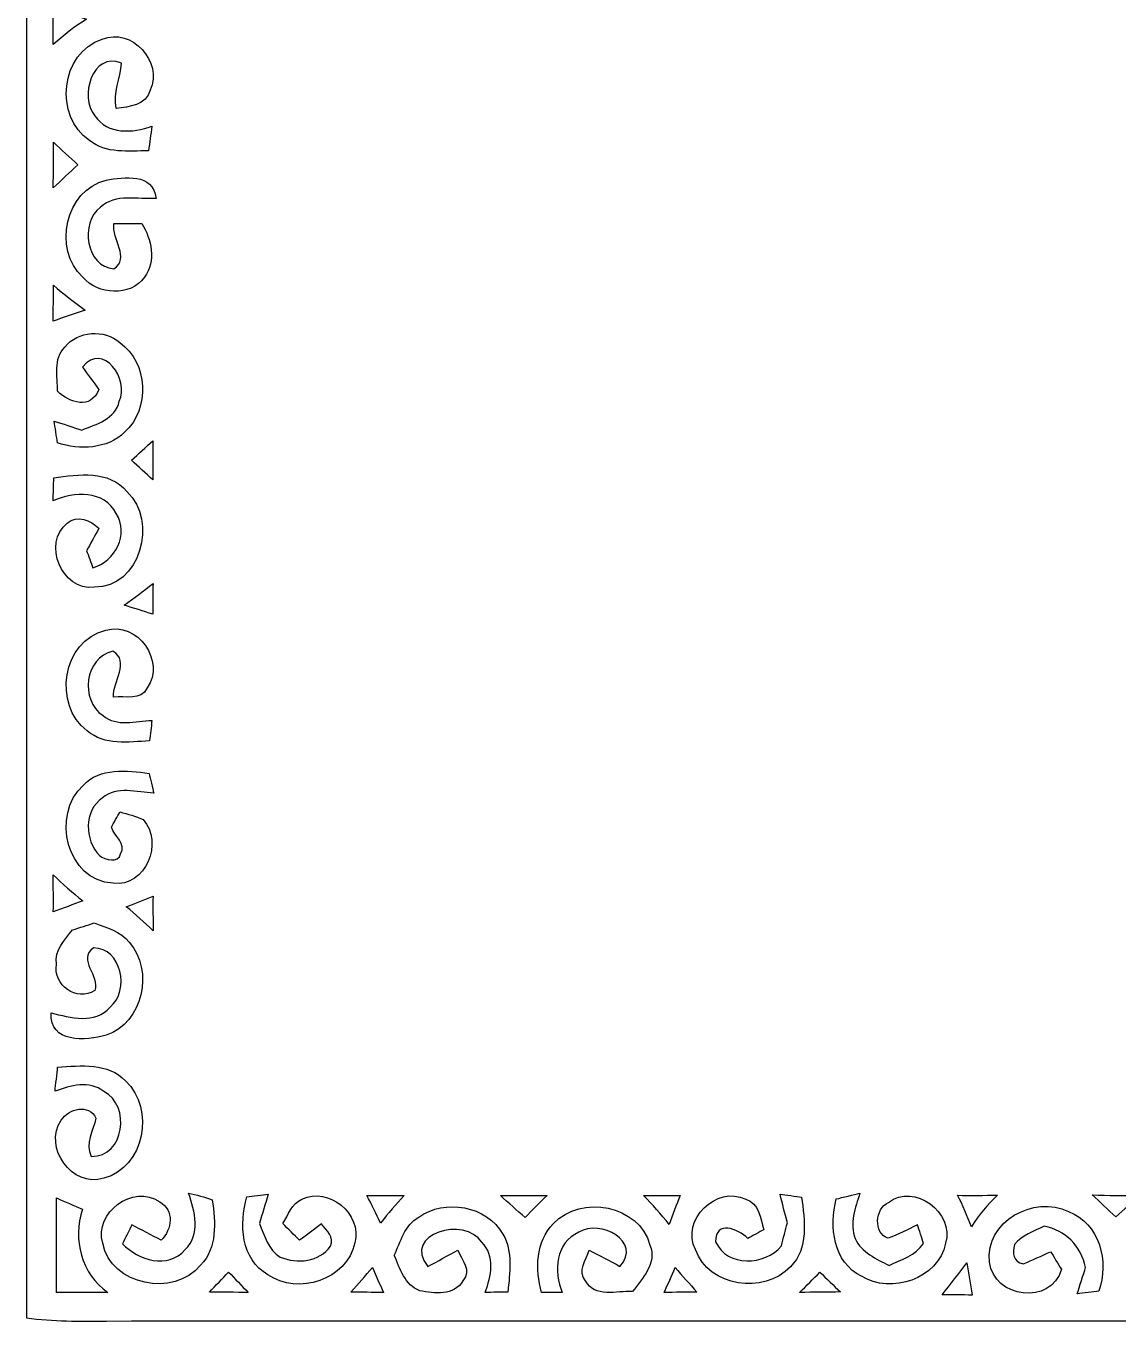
# Model space of a CAD drawing. Header units: centimetres. Extents: x -11.1 to 11.1, y -12.7 to 12.7.
# Drawn here: x -11.09 to -5.14, y -7.89 to -0.81 of the extents above; entities that cross this region are included whole.
import ezdxf

# ---------------------------------------------------------------- set-up
doc = ezdxf.new("R2010")
doc.units = ezdxf.units.CM
doc.header["$MEASUREMENT"] = 0
doc.layers.add('Camada 1', color=7, linetype='Continuous')

msp = doc.modelspace()

# ---------------------------------------------------------------- linework, layer by layer
at = {"layer": 'Camada 1', "color": 156}
for points, knots in [([(-11.08992, 7.9569), (-9.98113, 7.96819), (-8.872, 7.9583), (-7.76286, 7.96183), (-7.76286, 7.96183), (-4.90748, 7.96113), (-2.0521, 7.96254), (0.80327, 7.96113), (0.80327, 7.96113), (0.82585, 7.78898), (0.81562, 7.61541), (0.81704, 7.4422), (0.81704, 7.4422), (0.81808, 2.34421), (0.81562, -2.75378), (0.81845, -7.85213), (0.81845, -7.85213), (0.52422, -7.8941), (0.22542, -7.8627), (-0.07055, -7.87223), (-0.07055, -7.87223), (-0.69391, -7.87435), (-1.31726, -7.86906), (-1.94062, -7.87223), (-1.94062, -7.87223), (-4.8454, -7.87223), (-7.74982, -7.8694), (-10.65424, -7.87223), (-10.65424, -7.87223), (-10.80028, -7.87364), (-10.94669, -7.87541), (-11.09168, -7.85459), (-11.09168, -7.85459), (-11.09062, -2.58409), (-11.09415, 2.68639), (-11.08992, 7.9569)], [0, 0, 0, 0, 0.1, 0.1, 0.1, 0.1, 0.2, 0.2, 0.2, 0.2, 0.3, 0.3, 0.3, 0.3, 0.4, 0.4, 0.4, 0.4, 0.5, 0.5, 0.5, 0.5, 0.6, 0.6, 0.6, 0.6, 0.7, 0.7, 0.7, 0.7, 0.8, 0.8, 0.8, 0.8, 1, 1, 1, 1]), ([(-10.94528, -0.71084), (-10.94528, -0.71084), (-10.94528, -0.71084), (-10.94528, -0.71084), (-10.94528, -0.71084), (-10.94457, -0.77752), (-10.94493, -0.8442), (-10.94528, -0.91122), (-10.94528, -0.91122), (-10.88883, -0.86006), (-10.82886, -0.81244), (-10.7636, -0.77294), (-10.7636, -0.77294), (-10.82498, -0.75388), (-10.88531, -0.73235), (-10.94528, -0.71084)], [0, 0, 0, 0, 0.2, 0.2, 0.2, 0.2, 0.4, 0.4, 0.4, 0.4, 0.6, 0.6, 0.6, 0.6, 1, 1, 1, 1]), ([(-10.67752, -0.88159), (-10.67752, -0.88159), (-10.67752, -0.88159), (-10.67752, -0.88159), (-10.67752, -0.88159), (-10.90788, -0.95425), (-10.94245, -1.30422), (-10.74772, -1.43474), (-10.74772, -1.43474), (-10.65565, -1.50671), (-10.53465, -1.49189), (-10.42564, -1.49014), (-10.42564, -1.49014), (-10.41929, -1.44568), (-10.41293, -1.40088), (-10.40694, -1.35678), (-10.40694, -1.35678), (-10.51171, -1.39381), (-10.6486, -1.40334), (-10.71845, -1.29928), (-10.71845, -1.29928), (-10.80417, -1.19698), (-10.73255, -0.94721), (-10.5738, -1.01247), (-10.5738, -1.01247), (-10.57698, -1.09607), (-10.62178, -1.17403), (-10.60167, -1.25942), (-10.60167, -1.25942), (-10.53076, -1.25095), (-10.43798, -1.24283), (-10.41646, -1.15922), (-10.41646, -1.15922), (-10.34485, -1.00576), (-10.51736, -0.81633), (-10.67752, -0.88159)], [0, 0, 0, 0, 0.1, 0.1, 0.1, 0.1, 0.2, 0.2, 0.2, 0.2, 0.3, 0.3, 0.3, 0.3, 0.4, 0.4, 0.4, 0.4, 0.5, 0.5, 0.5, 0.5, 0.6, 0.6, 0.6, 0.6, 0.7, 0.7, 0.7, 0.7, 0.8, 0.8, 0.8, 0.8, 1, 1, 1, 1]), ([(-10.94387, -1.44392), (-10.94387, -1.44392), (-10.94387, -1.44392), (-10.94387, -1.44392), (-10.94387, -1.44392), (-10.94422, -1.52681), (-10.94457, -1.61008), (-10.94528, -1.69333), (-10.94528, -1.69333), (-10.90083, -1.65064), (-10.85638, -1.60796), (-10.81051, -1.56669), (-10.81051, -1.56669), (-10.85567, -1.5261), (-10.89977, -1.48483), (-10.94387, -1.44392)], [0, 0, 0, 0, 0.2, 0.2, 0.2, 0.2, 0.4, 0.4, 0.4, 0.4, 0.6, 0.6, 0.6, 0.6, 1, 1, 1, 1]), ([(-10.78441, -2.17981), (-10.78441, -2.17981), (-10.78441, -2.17981), (-10.78441, -2.17981), (-10.78441, -2.17981), (-10.70187, -2.27612), (-10.52442, -2.28881), (-10.44751, -2.17981), (-10.44751, -2.17981), (-10.38295, -2.09232), (-10.40835, -1.97202), (-10.46268, -1.8863), (-10.46268, -1.8863), (-10.51313, -1.8863), (-10.56357, -1.8863), (-10.61402, -1.8877), (-10.61402, -1.8877), (-10.62672, -1.97167), (-10.52371, -2.0761), (-10.61472, -2.1343), (-10.61472, -2.1343), (-10.76783, -2.12195), (-10.79993, -1.88382), (-10.6881, -1.79775), (-10.6881, -1.79775), (-10.60415, -1.72295), (-10.48561, -1.75648), (-10.38437, -1.75083), (-10.38437, -1.75083), (-10.39953, -1.6083), (-10.55652, -1.63547), (-10.65706, -1.64994), (-10.65706, -1.64994), (-10.88001, -1.70673), (-10.94881, -2.02671), (-10.78441, -2.17981)], [0, 0, 0, 0, 0.1, 0.1, 0.1, 0.1, 0.2, 0.2, 0.2, 0.2, 0.3, 0.3, 0.3, 0.3, 0.4, 0.4, 0.4, 0.4, 0.5, 0.5, 0.5, 0.5, 0.6, 0.6, 0.6, 0.6, 0.7, 0.7, 0.7, 0.7, 0.8, 0.8, 0.8, 0.8, 1, 1, 1, 1]), ([(-10.94422, -2.22391), (-10.94422, -2.22391), (-10.94422, -2.22391), (-10.94422, -2.22391), (-10.94422, -2.22391), (-10.94457, -2.28917), (-10.94493, -2.35444), (-10.94563, -2.42005), (-10.94563, -2.42005), (-10.88812, -2.39818), (-10.83027, -2.37771), (-10.77101, -2.36044), (-10.77101, -2.36044), (-10.83063, -2.31705), (-10.88777, -2.27083), (-10.94422, -2.22391)], [0, 0, 0, 0, 0.2, 0.2, 0.2, 0.2, 0.4, 0.4, 0.4, 0.4, 0.6, 0.6, 0.6, 0.6, 1, 1, 1, 1]), ([(-10.88248, -2.56151), (-10.88248, -2.56151), (-10.88248, -2.56151), (-10.88248, -2.56151), (-10.88248, -2.56151), (-10.94598, -2.62502), (-10.92059, -2.72167), (-10.9227, -2.80212), (-10.9227, -2.80212), (-10.8532, -2.86456), (-10.74208, -2.90405), (-10.69692, -2.79293), (-10.69692, -2.79293), (-10.72656, -2.75166), (-10.75583, -2.71073), (-10.78512, -2.66982), (-10.78512, -2.66982), (-10.67364, -2.52835), (-10.52688, -2.74038), (-10.58509, -2.85608), (-10.58509, -2.85608), (-10.60555, -2.95346), (-10.70998, -2.98202), (-10.79006, -3.01342), (-10.79006, -3.01342), (-10.82745, -3.00107), (-10.90259, -2.97673), (-10.93999, -2.96474), (-10.93999, -2.96474), (-10.93575, -2.99437), (-10.92693, -3.05364), (-10.9227, -3.08327), (-10.9227, -3.08327), (-10.80064, -3.12278), (-10.65071, -3.11891), (-10.55475, -3.02401), (-10.55475, -3.02401), (-10.41576, -2.89806), (-10.42776, -2.64617), (-10.58156, -2.53683), (-10.58156, -2.53683), (-10.66729, -2.46238), (-10.81122, -2.47085), (-10.88248, -2.56151)], [0, 0, 0, 0, 0.0833333, 0.0833333, 0.0833333, 0.0833333, 0.1666667, 0.1666667, 0.1666667, 0.1666667, 0.25, 0.25, 0.25, 0.25, 0.3333333, 0.3333333, 0.3333333, 0.3333333, 0.4166667, 0.4166667, 0.4166667, 0.4166667, 0.5, 0.5, 0.5, 0.5, 0.5833333, 0.5833333, 0.5833333, 0.5833333, 0.6666667, 0.6666667, 0.6666667, 0.6666667, 0.75, 0.75, 0.75, 0.75, 0.8333333, 0.8333333, 0.8333333, 0.8333333, 1, 1, 1, 1]), ([(-10.51771, -3.17853), (-10.51771, -3.17853), (-10.51771, -3.17853), (-10.51771, -3.17853), (-10.51771, -3.17853), (-10.47926, -3.21344), (-10.44116, -3.24943), (-10.40236, -3.28471), (-10.40236, -3.28471), (-10.402, -3.21344), (-10.402, -3.14254), (-10.4013, -3.07162), (-10.4013, -3.07162), (-10.43974, -3.10727), (-10.47855, -3.14289), (-10.51771, -3.17853)], [0, 0, 0, 0, 0.2, 0.2, 0.2, 0.2, 0.4, 0.4, 0.4, 0.4, 0.6, 0.6, 0.6, 0.6, 1, 1, 1, 1]), ([(-10.9421, -3.27413), (-10.9421, -3.27413), (-10.9421, -3.27413), (-10.9421, -3.27413), (-10.9421, -3.27413), (-10.94351, -3.31576), (-10.94493, -3.35738), (-10.94634, -3.39972), (-10.94634, -3.39972), (-10.83168, -3.34785), (-10.66834, -3.34044), (-10.60132, -3.4685), (-10.60132, -3.4685), (-10.52971, -3.58315), (-10.60696, -3.72886), (-10.72868, -3.76449), (-10.72868, -3.76449), (-10.7375, -3.7412), (-10.75478, -3.69464), (-10.7636, -3.67171), (-10.7636, -3.67171), (-10.74067, -3.63078), (-10.71845, -3.58985), (-10.69586, -3.54894), (-10.69586, -3.54894), (-10.74137, -3.5059), (-10.81475, -3.47203), (-10.86873, -3.52142), (-10.86873, -3.52142), (-11.00631, -3.63007), (-10.89906, -3.89183), (-10.72268, -3.87103), (-10.72268, -3.87103), (-10.47009, -3.87349), (-10.37201, -3.50943), (-10.54347, -3.34822), (-10.54347, -3.34822), (-10.64224, -3.23003), (-10.8077, -3.25508), (-10.9421, -3.27413)], [0, 0, 0, 0, 0.0909091, 0.0909091, 0.0909091, 0.0909091, 0.1818182, 0.1818182, 0.1818182, 0.1818182, 0.2727273, 0.2727273, 0.2727273, 0.2727273, 0.3636364, 0.3636364, 0.3636364, 0.3636364, 0.4545455, 0.4545455, 0.4545455, 0.4545455, 0.5454545, 0.5454545, 0.5454545, 0.5454545, 0.6363636, 0.6363636, 0.6363636, 0.6363636, 0.7272727, 0.7272727, 0.7272727, 0.7272727, 0.8181818, 0.8181818, 0.8181818, 0.8181818, 1, 1, 1, 1]), ([(-10.55899, -3.9684), (-10.55899, -3.9684), (-10.55899, -3.9684), (-10.55899, -3.9684), (-10.55899, -3.9684), (-10.50678, -3.98426), (-10.45457, -4.0012), (-10.402, -4.01742), (-10.402, -4.01742), (-10.40165, -3.96134), (-10.4013, -3.9056), (-10.40095, -3.84986), (-10.40095, -3.84986), (-10.45245, -3.89113), (-10.50501, -3.93064), (-10.55899, -3.9684)], [0, 0, 0, 0, 0.2, 0.2, 0.2, 0.2, 0.4, 0.4, 0.4, 0.4, 0.6, 0.6, 0.6, 0.6, 1, 1, 1, 1]), ([(-10.75972, -4.65349), (-10.75972, -4.65349), (-10.75972, -4.65349), (-10.75972, -4.65349), (-10.75972, -4.65349), (-10.66553, -4.73674), (-10.5343, -4.71382), (-10.41964, -4.70853), (-10.41964, -4.70853), (-10.41541, -4.67113), (-10.41118, -4.63408), (-10.40694, -4.59705), (-10.40694, -4.59705), (-10.49478, -4.59987), (-10.5992, -4.63373), (-10.67364, -4.57022), (-10.67364, -4.57022), (-10.80099, -4.48734), (-10.77418, -4.25272), (-10.61966, -4.21922), (-10.61966, -4.21922), (-10.52371, -4.27496), (-10.62319, -4.38572), (-10.61613, -4.47075), (-10.61613, -4.47075), (-10.55475, -4.46088), (-10.46444, -4.49297), (-10.43375, -4.41959), (-10.43375, -4.41959), (-10.32933, -4.27531), (-10.48702, -4.05236), (-10.65917, -4.10562), (-10.65917, -4.10562), (-10.89519, -4.16065), (-10.94986, -4.51379), (-10.75972, -4.65349)], [0, 0, 0, 0, 0.1, 0.1, 0.1, 0.1, 0.2, 0.2, 0.2, 0.2, 0.3, 0.3, 0.3, 0.3, 0.4, 0.4, 0.4, 0.4, 0.5, 0.5, 0.5, 0.5, 0.6, 0.6, 0.6, 0.6, 0.7, 0.7, 0.7, 0.7, 0.8, 0.8, 0.8, 0.8, 1, 1, 1, 1]), ([(-10.78194, -4.95123), (-10.78194, -4.95123), (-10.78194, -4.95123), (-10.78194, -4.95123), (-10.78194, -4.95123), (-10.95833, -5.11069), (-10.87225, -5.47158), (-10.61896, -5.48534), (-10.61896, -5.48534), (-10.43904, -5.50791), (-10.34273, -5.26097), (-10.45422, -5.13749), (-10.45422, -5.13749), (-10.49584, -5.12056), (-10.53817, -5.1068), (-10.58156, -5.09588), (-10.58156, -5.09588), (-10.59321, -5.11668), (-10.61649, -5.15902), (-10.62813, -5.17983), (-10.62813, -5.17983), (-10.61402, -5.22676), (-10.54312, -5.27261), (-10.57804, -5.32377), (-10.57804, -5.32377), (-10.58686, -5.37562), (-10.66411, -5.35975), (-10.69234, -5.33364), (-10.69234, -5.33364), (-10.77595, -5.24968), (-10.77912, -5.08987), (-10.67646, -5.01896), (-10.67646, -5.01896), (-10.59849, -4.95265), (-10.48843, -4.98968), (-10.39706, -4.99356), (-10.39706, -4.99356), (-10.40341, -4.96639), (-10.41611, -4.91277), (-10.42281, -4.88562), (-10.42281, -4.88562), (-10.54312, -4.87009), (-10.69057, -4.85245), (-10.78194, -4.95123)], [0, 0, 0, 0, 0.0833333, 0.0833333, 0.0833333, 0.0833333, 0.1666667, 0.1666667, 0.1666667, 0.1666667, 0.25, 0.25, 0.25, 0.25, 0.3333333, 0.3333333, 0.3333333, 0.3333333, 0.4166667, 0.4166667, 0.4166667, 0.4166667, 0.5, 0.5, 0.5, 0.5, 0.5833333, 0.5833333, 0.5833333, 0.5833333, 0.6666667, 0.6666667, 0.6666667, 0.6666667, 0.75, 0.75, 0.75, 0.75, 0.8333333, 0.8333333, 0.8333333, 0.8333333, 1, 1, 1, 1]), ([(-10.94493, -5.64161), (-10.94493, -5.64161), (-10.94493, -5.64161), (-10.94493, -5.64161), (-10.94493, -5.64161), (-10.89166, -5.62115), (-10.83803, -5.60034), (-10.78441, -5.58058), (-10.78441, -5.58058), (-10.8405, -5.53578), (-10.89448, -5.48852), (-10.94563, -5.43877), (-10.94563, -5.43877), (-10.94457, -5.50615), (-10.94457, -5.57388), (-10.94493, -5.64161)], [0, 0, 0, 0, 0.2, 0.2, 0.2, 0.2, 0.4, 0.4, 0.4, 0.4, 0.6, 0.6, 0.6, 0.6, 1, 1, 1, 1]), ([(-10.54664, -5.61269), (-10.54664, -5.61269), (-10.54664, -5.61269), (-10.54664, -5.61269), (-10.54664, -5.61269), (-10.4969, -5.65538), (-10.44786, -5.69841), (-10.40024, -5.74357), (-10.40024, -5.74357), (-10.4013, -5.68042), (-10.4013, -5.61764), (-10.40095, -5.55519), (-10.40095, -5.55519), (-10.44927, -5.57494), (-10.49761, -5.59399), (-10.54664, -5.61269)], [0, 0, 0, 0, 0.2, 0.2, 0.2, 0.2, 0.4, 0.4, 0.4, 0.4, 0.6, 0.6, 0.6, 0.6, 1, 1, 1, 1]), ([(-10.84015, -5.73899), (-10.84015, -5.73899), (-10.84015, -5.73899), (-10.84015, -5.73899), (-10.84015, -5.73899), (-10.88284, -5.79366), (-10.93999, -5.84975), (-10.92799, -5.92666), (-10.92799, -5.92666), (-10.94705, -6.03919), (-10.81863, -6.13375), (-10.7188, -6.07024), (-10.7188, -6.07024), (-10.68846, -5.98805), (-10.81617, -5.90373), (-10.72585, -5.83742), (-10.72585, -5.83742), (-10.5731, -5.83847), (-10.52653, -6.06812), (-10.63412, -6.1602), (-10.63412, -6.1602), (-10.71809, -6.2551), (-10.8518, -6.21946), (-10.95728, -6.1909), (-10.95728, -6.1909), (-10.96785, -6.35811), (-10.76642, -6.34612), (-10.65742, -6.3126), (-10.65742, -6.3126), (-10.45351, -6.24804), (-10.39529, -5.96053), (-10.53076, -5.80602), (-10.53076, -5.80602), (-10.57909, -5.74781), (-10.65353, -5.72664), (-10.72126, -5.70159), (-10.72126, -5.70159), (-10.76078, -5.71429), (-10.80028, -5.72698), (-10.84015, -5.73899)], [0, 0, 0, 0, 0.0909091, 0.0909091, 0.0909091, 0.0909091, 0.1818182, 0.1818182, 0.1818182, 0.1818182, 0.2727273, 0.2727273, 0.2727273, 0.2727273, 0.3636364, 0.3636364, 0.3636364, 0.3636364, 0.4545455, 0.4545455, 0.4545455, 0.4545455, 0.5454545, 0.5454545, 0.5454545, 0.5454545, 0.6363636, 0.6363636, 0.6363636, 0.6363636, 0.7272727, 0.7272727, 0.7272727, 0.7272727, 0.8181818, 0.8181818, 0.8181818, 0.8181818, 1, 1, 1, 1]), ([(-10.92165, -6.48757), (-10.92165, -6.48757), (-10.92165, -6.48757), (-10.92165, -6.48757), (-10.92165, -6.48757), (-10.92481, -6.52039), (-10.93187, -6.586), (-10.9354, -6.61882), (-10.9354, -6.61882), (-10.85074, -6.58707), (-10.74913, -6.55813), (-10.67011, -6.62057), (-10.67011, -6.62057), (-10.51983, -6.69678), (-10.55687, -6.979), (-10.73819, -6.97442), (-10.73819, -6.97442), (-10.77312, -6.90421), (-10.72585, -6.83472), (-10.71279, -6.76627), (-10.71279, -6.76627), (-10.75019, -6.68479), (-10.86097, -6.71371), (-10.90224, -6.77686), (-10.90224, -6.77686), (-11.00032, -6.92538), (-10.84403, -7.14798), (-10.67011, -7.094), (-10.67011, -7.094), (-10.44645, -7.03403), (-10.38824, -6.71547), (-10.55017, -6.56307), (-10.55017, -6.56307), (-10.64577, -6.46182), (-10.79605, -6.47982), (-10.92165, -6.48757)], [0, 0, 0, 0, 0.1, 0.1, 0.1, 0.1, 0.2, 0.2, 0.2, 0.2, 0.3, 0.3, 0.3, 0.3, 0.4, 0.4, 0.4, 0.4, 0.5, 0.5, 0.5, 0.5, 0.6, 0.6, 0.6, 0.6, 0.7, 0.7, 0.7, 0.7, 0.8, 0.8, 0.8, 0.8, 1, 1, 1, 1]), ([(-10.67541, -7.44855), (-10.67541, -7.44855), (-10.67541, -7.44855), (-10.67541, -7.44855), (-10.67541, -7.44855), (-10.62778, -7.67961), (-10.28911, -7.74417), (-10.14165, -7.56849), (-10.14165, -7.56849), (-10.04923, -7.4743), (-10.06016, -7.33212), (-10.07744, -7.21218), (-10.07744, -7.21218), (-10.11978, -7.19632), (-10.16317, -7.18397), (-10.20727, -7.17515), (-10.20727, -7.17515), (-10.1734, -7.27357), (-10.13882, -7.40056), (-10.22562, -7.48276), (-10.22562, -7.48276), (-10.3198, -7.59178), (-10.48067, -7.54238), (-10.56745, -7.45101), (-10.56745, -7.45101), (-10.55475, -7.42526), (-10.52935, -7.3741), (-10.51666, -7.34835), (-10.51666, -7.34835), (-10.46303, -7.37551), (-10.40977, -7.40339), (-10.35614, -7.43162), (-10.35614, -7.43162), (-10.29687, -7.37481), (-10.28347, -7.26651), (-10.36425, -7.22207), (-10.36425, -7.22207), (-10.50959, -7.12187), (-10.72303, -7.28027), (-10.67541, -7.44855)], [0, 0, 0, 0, 0.0909091, 0.0909091, 0.0909091, 0.0909091, 0.1818182, 0.1818182, 0.1818182, 0.1818182, 0.2727273, 0.2727273, 0.2727273, 0.2727273, 0.3636364, 0.3636364, 0.3636364, 0.3636364, 0.4545455, 0.4545455, 0.4545455, 0.4545455, 0.5454545, 0.5454545, 0.5454545, 0.5454545, 0.6363636, 0.6363636, 0.6363636, 0.6363636, 0.7272727, 0.7272727, 0.7272727, 0.7272727, 0.8181818, 0.8181818, 0.8181818, 0.8181818, 1, 1, 1, 1]), ([(-9.77406, -7.62), (-9.77406, -7.62), (-9.77406, -7.62), (-9.77406, -7.62), (-9.77406, -7.62), (-9.60931, -7.7336), (-9.34261, -7.64786), (-9.29993, -7.44573), (-9.29993, -7.44573), (-9.25829, -7.28873), (-9.44315, -7.13668), (-9.58814, -7.20831), (-9.58814, -7.20831), (-9.64529, -7.22948), (-9.66082, -7.29543), (-9.69327, -7.3406), (-9.69327, -7.3406), (-9.66257, -7.37129), (-9.63189, -7.40163), (-9.60084, -7.43196), (-9.60084, -7.43196), (-9.56098, -7.40197), (-9.52146, -7.372), (-9.4816, -7.34272), (-9.4816, -7.34272), (-9.45479, -7.37834), (-9.40822, -7.41398), (-9.43292, -7.46441), (-9.43292, -7.46441), (-9.4929, -7.5512), (-9.61602, -7.56214), (-9.70667, -7.52369), (-9.70667, -7.52369), (-9.77229, -7.48417), (-9.7924, -7.40657), (-9.82062, -7.3413), (-9.82062, -7.3413), (-9.80369, -7.28802), (-9.78817, -7.23406), (-9.773, -7.18114), (-9.773, -7.18114), (-9.80193, -7.18467), (-9.85978, -7.19172), (-9.88836, -7.19561), (-9.88836, -7.19561), (-9.93104, -7.3413), (-9.92222, -7.53638), (-9.77406, -7.62)], [0, 0, 0, 0, 0.0769231, 0.0769231, 0.0769231, 0.0769231, 0.1538462, 0.1538462, 0.1538462, 0.1538462, 0.2307692, 0.2307692, 0.2307692, 0.2307692, 0.3076923, 0.3076923, 0.3076923, 0.3076923, 0.3846154, 0.3846154, 0.3846154, 0.3846154, 0.4615385, 0.4615385, 0.4615385, 0.4615385, 0.5384615, 0.5384615, 0.5384615, 0.5384615, 0.6153846, 0.6153846, 0.6153846, 0.6153846, 0.6923077, 0.6923077, 0.6923077, 0.6923077, 0.7692308, 0.7692308, 0.7692308, 0.7692308, 0.8461538, 0.8461538, 0.8461538, 0.8461538, 1, 1, 1, 1]), ([(-7.44185, -7.48312), (-7.44185, -7.48312), (-7.44185, -7.48312), (-7.44185, -7.48312), (-7.44185, -7.48312), (-7.36635, -7.68738), (-7.06861, -7.73007), (-6.92326, -7.5766), (-6.92326, -7.5766), (-6.82166, -7.47747), (-6.84564, -7.32296), (-6.86187, -7.19632), (-6.86187, -7.19632), (-6.89115, -7.19242), (-6.95006, -7.18467), (-6.97934, -7.18078), (-6.97934, -7.18078), (-6.96665, -7.23229), (-6.95359, -7.28451), (-6.93985, -7.33672), (-6.93985, -7.33672), (-6.95113, -7.37834), (-6.9617, -7.42032), (-6.97159, -7.46266), (-6.97159, -7.46266), (-7.06366, -7.56954), (-7.26687, -7.58084), (-7.33107, -7.44007), (-7.33107, -7.44007), (-7.33036, -7.32048), (-7.21113, -7.36811), (-7.15468, -7.42173), (-7.15468, -7.42173), (-7.13317, -7.40974), (-7.09012, -7.38611), (-7.06861, -7.3741), (-7.06861, -7.3741), (-7.08518, -7.31202), (-7.09436, -7.22982), (-7.16704, -7.20865), (-7.16704, -7.20865), (-7.32613, -7.12823), (-7.52193, -7.3226), (-7.44185, -7.48312)], [0, 0, 0, 0, 0.0833333, 0.0833333, 0.0833333, 0.0833333, 0.1666667, 0.1666667, 0.1666667, 0.1666667, 0.25, 0.25, 0.25, 0.25, 0.3333333, 0.3333333, 0.3333333, 0.3333333, 0.4166667, 0.4166667, 0.4166667, 0.4166667, 0.5, 0.5, 0.5, 0.5, 0.5833333, 0.5833333, 0.5833333, 0.5833333, 0.6666667, 0.6666667, 0.6666667, 0.6666667, 0.75, 0.75, 0.75, 0.75, 0.8333333, 0.8333333, 0.8333333, 0.8333333, 1, 1, 1, 1]), ([(-6.67278, -7.20653), (-6.67278, -7.20653), (-6.67278, -7.20653), (-6.67278, -7.20653), (-6.67278, -7.20653), (-6.7123, -7.35612), (-6.68937, -7.55227), (-6.53591, -7.62811), (-6.53591, -7.62811), (-6.37222, -7.72688), (-6.11716, -7.64399), (-6.07659, -7.44855), (-6.07659, -7.44855), (-6.02755, -7.28098), (-6.24733, -7.11729), (-6.3888, -7.22558), (-6.3888, -7.22558), (-6.46007, -7.26015), (-6.47312, -7.39281), (-6.38951, -7.42102), (-6.38951, -7.42102), (-6.33482, -7.39916), (-6.28227, -7.3727), (-6.22899, -7.34835), (-6.22899, -7.34835), (-6.22087, -7.3734), (-6.20501, -7.42385), (-6.1969, -7.44889), (-6.1969, -7.44889), (-6.23992, -7.51416), (-6.31859, -7.53674), (-6.38493, -7.5692), (-6.38493, -7.5692), (-6.45442, -7.53285), (-6.53486, -7.49864), (-6.56978, -7.42314), (-6.56978, -7.42314), (-6.60011, -7.3406), (-6.57014, -7.25416), (-6.54368, -7.17549), (-6.54368, -7.17549), (-6.57613, -7.18326), (-6.64069, -7.19878), (-6.67278, -7.20653)], [0, 0, 0, 0, 0.0833333, 0.0833333, 0.0833333, 0.0833333, 0.1666667, 0.1666667, 0.1666667, 0.1666667, 0.25, 0.25, 0.25, 0.25, 0.3333333, 0.3333333, 0.3333333, 0.3333333, 0.4166667, 0.4166667, 0.4166667, 0.4166667, 0.5, 0.5, 0.5, 0.5, 0.5833333, 0.5833333, 0.5833333, 0.5833333, 0.6666667, 0.6666667, 0.6666667, 0.6666667, 0.75, 0.75, 0.75, 0.75, 0.8333333, 0.8333333, 0.8333333, 0.8333333, 1, 1, 1, 1]), ([(-10.92835, -7.71735), (-10.92835, -7.71735), (-10.92835, -7.71735), (-10.92835, -7.71735), (-10.92835, -7.71735), (-10.83486, -7.7163), (-10.74137, -7.7156), (-10.64789, -7.71701), (-10.64789, -7.71701), (-10.79146, -7.61471), (-10.84121, -7.42772), (-10.78512, -7.26298), (-10.78512, -7.26298), (-10.8331, -7.24252), (-10.88036, -7.22171), (-10.92799, -7.2009), (-10.92799, -7.2009), (-10.92799, -7.37305), (-10.92799, -7.5452), (-10.92835, -7.71735)], [0, 0, 0, 0, 0.1666667, 0.1666667, 0.1666667, 0.1666667, 0.3333333, 0.3333333, 0.3333333, 0.3333333, 0.5, 0.5, 0.5, 0.5, 0.6666667, 0.6666667, 0.6666667, 0.6666667, 1, 1, 1, 1]), ([(-9.23395, -7.18784), (-9.23395, -7.18784), (-9.23395, -7.18784), (-9.23395, -7.18784), (-9.23395, -7.18784), (-9.20891, -7.23723), (-9.18386, -7.28698), (-9.15987, -7.33777), (-9.15987, -7.33777), (-9.11824, -7.28591), (-9.07485, -7.23582), (-9.03005, -7.18714), (-9.03005, -7.18714), (-9.09813, -7.1875), (-9.16622, -7.18784), (-9.23395, -7.18784)], [0, 0, 0, 0, 0.2, 0.2, 0.2, 0.2, 0.4, 0.4, 0.4, 0.4, 0.6, 0.6, 0.6, 0.6, 1, 1, 1, 1]), ([(-8.95103, -7.30637), (-8.95103, -7.30637), (-8.95103, -7.30637), (-8.95103, -7.30637), (-8.95103, -7.30637), (-9.02793, -7.34942), (-9.05016, -7.44007), (-9.08473, -7.51487), (-9.08473, -7.51487), (-9.05263, -7.58647), (-9.02722, -7.67679), (-8.94538, -7.70678), (-8.94538, -7.70678), (-8.86672, -7.72266), (-8.75665, -7.7364), (-8.71078, -7.65245), (-8.71078, -7.65245), (-8.65928, -7.59953), (-8.71643, -7.53674), (-8.73759, -7.48629), (-8.73759, -7.48629), (-8.79228, -7.51521), (-8.84696, -7.5452), (-8.90129, -7.57485), (-8.90129, -7.57485), (-9.04557, -7.39634), (-8.69703, -7.29791), (-8.60742, -7.4429), (-8.60742, -7.4429), (-8.53193, -7.51769), (-8.55521, -7.6274), (-8.58872, -7.71666), (-8.58872, -7.71666), (-8.5471, -7.7156), (-8.50582, -7.71525), (-8.46419, -7.71525), (-8.46419, -7.71525), (-8.45502, -7.60976), (-8.43597, -7.49511), (-8.49171, -7.3988), (-8.49171, -7.3988), (-8.57955, -7.24358), (-8.80921, -7.20266), (-8.95103, -7.30637)], [0, 0, 0, 0, 0.0833333, 0.0833333, 0.0833333, 0.0833333, 0.1666667, 0.1666667, 0.1666667, 0.1666667, 0.25, 0.25, 0.25, 0.25, 0.3333333, 0.3333333, 0.3333333, 0.3333333, 0.4166667, 0.4166667, 0.4166667, 0.4166667, 0.5, 0.5, 0.5, 0.5, 0.5833333, 0.5833333, 0.5833333, 0.5833333, 0.6666667, 0.6666667, 0.6666667, 0.6666667, 0.75, 0.75, 0.75, 0.75, 0.8333333, 0.8333333, 0.8333333, 0.8333333, 1, 1, 1, 1]), ([(-8.50512, -7.18855), (-8.50512, -7.18855), (-8.50512, -7.18855), (-8.50512, -7.18855), (-8.50512, -7.18855), (-8.46032, -7.22806), (-8.41551, -7.26827), (-8.37071, -7.30849), (-8.37071, -7.30849), (-8.33154, -7.26722), (-8.29168, -7.227), (-8.25111, -7.1875), (-8.25111, -7.1875), (-8.33613, -7.18819), (-8.4208, -7.18819), (-8.50512, -7.18855)], [0, 0, 0, 0, 0.2, 0.2, 0.2, 0.2, 0.4, 0.4, 0.4, 0.4, 0.6, 0.6, 0.6, 0.6, 1, 1, 1, 1]), ([(-8.21619, -7.3413), (-8.21619, -7.3413), (-8.21619, -7.3413), (-8.21619, -7.3413), (-8.21619, -7.3413), (-8.31532, -7.43973), (-8.31497, -7.59037), (-8.28075, -7.71701), (-8.28075, -7.71701), (-8.24335, -7.71666), (-8.20596, -7.71666), (-8.16856, -7.71701), (-8.16856, -7.71701), (-8.21372, -7.6027), (-8.20596, -7.4422), (-8.07684, -7.38857), (-8.07684, -7.38857), (-7.96395, -7.31378), (-7.72653, -7.44044), (-7.85388, -7.57414), (-7.85388, -7.57414), (-7.90927, -7.54415), (-7.96536, -7.51487), (-8.02145, -7.48629), (-8.02145, -7.48629), (-8.03663, -7.53816), (-8.08813, -7.6013), (-8.04121, -7.65315), (-8.04121, -7.65315), (-7.99218, -7.7477), (-7.87047, -7.70678), (-7.7851, -7.71136), (-7.7851, -7.71136), (-7.73077, -7.63939), (-7.64998, -7.55755), (-7.6895, -7.45912), (-7.6895, -7.45912), (-7.74912, -7.23723), (-8.0645, -7.18219), (-8.21619, -7.3413)], [0, 0, 0, 0, 0.0909091, 0.0909091, 0.0909091, 0.0909091, 0.1818182, 0.1818182, 0.1818182, 0.1818182, 0.2727273, 0.2727273, 0.2727273, 0.2727273, 0.3636364, 0.3636364, 0.3636364, 0.3636364, 0.4545455, 0.4545455, 0.4545455, 0.4545455, 0.5454545, 0.5454545, 0.5454545, 0.5454545, 0.6363636, 0.6363636, 0.6363636, 0.6363636, 0.7272727, 0.7272727, 0.7272727, 0.7272727, 0.8181818, 0.8181818, 0.8181818, 0.8181818, 1, 1, 1, 1]), ([(-7.72512, -7.18714), (-7.72512, -7.18714), (-7.72512, -7.18714), (-7.72512, -7.18714), (-7.72512, -7.18714), (-7.67608, -7.23759), (-7.62916, -7.29051), (-7.58506, -7.34554), (-7.58506, -7.34554), (-7.56603, -7.29192), (-7.54556, -7.23935), (-7.52403, -7.18714), (-7.52403, -7.18714), (-7.59107, -7.1875), (-7.6581, -7.1875), (-7.72512, -7.18714)], [0, 0, 0, 0, 0.2, 0.2, 0.2, 0.2, 0.4, 0.4, 0.4, 0.4, 0.6, 0.6, 0.6, 0.6, 1, 1, 1, 1]), ([(-6.01062, -7.18679), (-6.01062, -7.18679), (-6.01062, -7.18679), (-6.01062, -7.18679), (-6.01062, -7.18679), (-5.9824, -7.24217), (-5.95841, -7.29933), (-5.93583, -7.35787), (-5.93583, -7.35787), (-5.89597, -7.29473), (-5.84834, -7.23688), (-5.79402, -7.18572), (-5.79402, -7.18572), (-5.86634, -7.1875), (-5.93865, -7.18784), (-6.01062, -7.18679)], [0, 0, 0, 0, 0.2, 0.2, 0.2, 0.2, 0.4, 0.4, 0.4, 0.4, 0.6, 0.6, 0.6, 0.6, 1, 1, 1, 1]), ([(-5.83635, -7.55085), (-5.83635, -7.55085), (-5.83635, -7.55085), (-5.83635, -7.55085), (-5.83635, -7.55085), (-5.81625, -7.7477), (-5.49768, -7.78932), (-5.44476, -7.58966), (-5.44476, -7.58966), (-5.45923, -7.56567), (-5.48886, -7.51804), (-5.50333, -7.4944), (-5.50333, -7.4944), (-5.55308, -7.51699), (-5.6021, -7.54027), (-5.65291, -7.56072), (-5.65291, -7.56072), (-5.70688, -7.54839), (-5.71465, -7.50252), (-5.70089, -7.45559), (-5.70089, -7.45559), (-5.66137, -7.40375), (-5.59469, -7.38433), (-5.53931, -7.35471), (-5.53931, -7.35471), (-5.42113, -7.37799), (-5.33822, -7.463), (-5.31247, -7.58013), (-5.31247, -7.58013), (-5.32377, -7.61612), (-5.34634, -7.68772), (-5.35763, -7.72371), (-5.35763, -7.72371), (-5.32835, -7.72018), (-5.27015, -7.71313), (-5.24087, -7.7096), (-5.24087, -7.7096), (-5.18266, -7.55015), (-5.23487, -7.33812), (-5.40597, -7.27533), (-5.40597, -7.27533), (-5.59257, -7.1829), (-5.86458, -7.33071), (-5.83635, -7.55085)], [0, 0, 0, 0, 0.0833333, 0.0833333, 0.0833333, 0.0833333, 0.1666667, 0.1666667, 0.1666667, 0.1666667, 0.25, 0.25, 0.25, 0.25, 0.3333333, 0.3333333, 0.3333333, 0.3333333, 0.4166667, 0.4166667, 0.4166667, 0.4166667, 0.5, 0.5, 0.5, 0.5, 0.5833333, 0.5833333, 0.5833333, 0.5833333, 0.6666667, 0.6666667, 0.6666667, 0.6666667, 0.75, 0.75, 0.75, 0.75, 0.8333333, 0.8333333, 0.8333333, 0.8333333, 1, 1, 1, 1]), ([(-5.27755, -7.18467), (-5.27755, -7.18467), (-5.27755, -7.18467), (-5.27755, -7.18467), (-5.27755, -7.18467), (-5.23346, -7.22347), (-5.19077, -7.26405), (-5.14843, -7.30496), (-5.14843, -7.30496), (-5.10363, -7.26475), (-5.05812, -7.22595), (-5.01227, -7.1875), (-5.01227, -7.1875), (-5.1008, -7.18855), (-5.18936, -7.18784), (-5.27755, -7.18467)], [0, 0, 0, 0, 0.2, 0.2, 0.2, 0.2, 0.4, 0.4, 0.4, 0.4, 0.6, 0.6, 0.6, 0.6, 1, 1, 1, 1]), ([(-5.96018, -7.55438), (-5.96018, -7.55438), (-5.96018, -7.55438), (-5.96018, -7.55438), (-5.96018, -7.55438), (-6.00428, -7.6133), (-6.04943, -7.6715), (-6.09494, -7.72936), (-6.09494, -7.72936), (-6.04061, -7.72936), (-5.98628, -7.72971), (-5.9316, -7.73077), (-5.9316, -7.73077), (-5.94113, -7.6715), (-5.95066, -7.61293), (-5.96018, -7.55438)], [0, 0, 0, 0, 0.2, 0.2, 0.2, 0.2, 0.4, 0.4, 0.4, 0.4, 0.6, 0.6, 0.6, 0.6, 1, 1, 1, 1]), ([(-10.09332, -7.71489), (-10.09332, -7.71489), (-10.09332, -7.71489), (-10.09332, -7.71489), (-10.09332, -7.71489), (-10.02277, -7.71525), (-9.95221, -7.7156), (-9.8813, -7.71666), (-9.8813, -7.71666), (-9.91729, -7.67961), (-9.95291, -7.64222), (-9.98819, -7.60518), (-9.98819, -7.60518), (-10.02277, -7.64187), (-10.05805, -7.67856), (-10.09332, -7.71489)], [0, 0, 0, 0, 0.2, 0.2, 0.2, 0.2, 0.4, 0.4, 0.4, 0.4, 0.6, 0.6, 0.6, 0.6, 1, 1, 1, 1]), ([(-9.32109, -7.71455), (-9.32109, -7.71455), (-9.32109, -7.71455), (-9.32109, -7.71455), (-9.32109, -7.71455), (-9.26218, -7.71489), (-9.20291, -7.71596), (-9.14364, -7.71701), (-9.14364, -7.71701), (-9.16375, -7.6715), (-9.18351, -7.62565), (-9.20291, -7.58048), (-9.20291, -7.58048), (-9.24171, -7.62528), (-9.28158, -7.66974), (-9.32109, -7.71455)], [0, 0, 0, 0, 0.2, 0.2, 0.2, 0.2, 0.4, 0.4, 0.4, 0.4, 0.6, 0.6, 0.6, 0.6, 1, 1, 1, 1]), ([(-7.5512, -7.58084), (-7.5512, -7.58084), (-7.5512, -7.58084), (-7.5512, -7.58084), (-7.5512, -7.58084), (-7.57132, -7.62565), (-7.59142, -7.6715), (-7.61223, -7.71666), (-7.61223, -7.71666), (-7.55297, -7.7156), (-7.4937, -7.71489), (-7.43408, -7.71455), (-7.43408, -7.71455), (-7.4736, -7.67009), (-7.5124, -7.62528), (-7.5512, -7.58084)], [0, 0, 0, 0, 0.2, 0.2, 0.2, 0.2, 0.4, 0.4, 0.4, 0.4, 0.6, 0.6, 0.6, 0.6, 1, 1, 1, 1]), ([(-6.76239, -7.60589), (-6.76239, -7.60589), (-6.76239, -7.60589), (-6.76239, -7.60589), (-6.76239, -7.60589), (-6.79908, -7.64292), (-6.83577, -7.67997), (-6.8728, -7.71666), (-6.8728, -7.71666), (-6.79838, -7.71525), (-6.72429, -7.71455), (-6.64986, -7.71384), (-6.64986, -7.71384), (-6.68796, -7.6782), (-6.72535, -7.64222), (-6.76239, -7.60589)], [0, 0, 0, 0, 0.2, 0.2, 0.2, 0.2, 0.4, 0.4, 0.4, 0.4, 0.6, 0.6, 0.6, 0.6, 1, 1, 1, 1])]:
    msp.add_open_spline(points, degree=3, knots=knots, dxfattribs=at)

doc.saveas('drawing.dxf')
